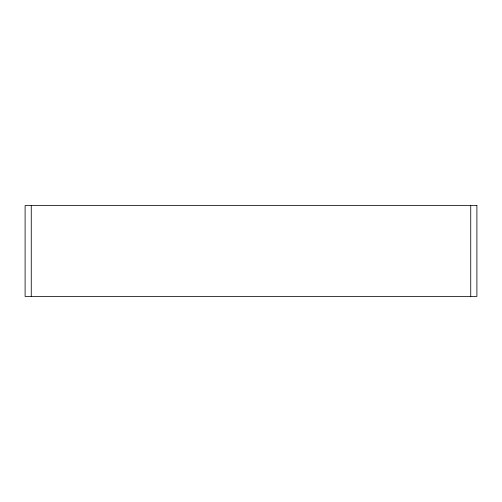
<?xml version="1.0" encoding="UTF-8"?>
<svg xmlns="http://www.w3.org/2000/svg" width="502" height="502" viewBox="0 0 502 502"><rect width="100%" height="100%" fill="white"/><g stroke="black" fill="none" stroke-linecap="round" stroke-linejoin="round"><path stroke-width="0.75" d="M470.738 205.575L470.738 296.425M31.262 205.575L31.262 296.425M476.9 205.575L25.1 205.575L25.1 296.425L476.9 296.425L476.9 205.575"/></g></svg>
